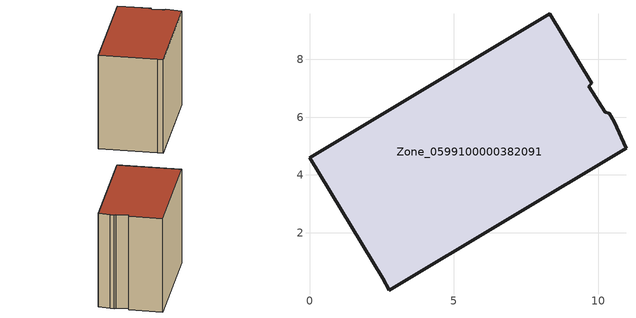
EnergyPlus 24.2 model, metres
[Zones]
Zone_0599100000382091
 floor ground (C_G): 9.67,7.07 10.24,6.17 10.39,6.14 10.56,5.85 10.96,4.92 2.76,0.01 2.53,0.42 0,4.59 8.32,9.59 9.77,7.17 z0
 wall outside (C_F): 8.32,9.59 0,4.59 2.53,0.42 2.76,0.01 10.96,4.92 10.56,5.85 10.39,6.14 10.24,6.17 9.67,7.07 9.77,7.17 8.32,9.59 z0:8.41
 roof outside (C_R): 10.24,6.17 9.67,7.07 9.77,7.17 8.32,9.59 0,4.59 2.53,0.42 2.76,0.01 10.96,4.92 10.56,5.85 10.39,6.14 z8.41
[BUILDING]
Pand.0599100000382091: North Axis=0; Terrain=City; Loads Convergence Tolerance Value=0.04; Temperature Convergence Tolerance Value=0.4; Solar Distribution=FullExterior; Maximum Number of Warmup Days=25; Minimum Number of Warmup Days=1
[Site:Location]
Rotterdam.The.Hague.AP_ZH_NLD Design_Conditions: Latitude=51.96; Longitude=4.45; Time Zone=1; Elevation=-4.5
[SITE:GROUNDTEMPERATURE:BUILDINGSURFACE]
18, 18, 18, 18, 18, 18, 18, 18, 18, 18, 18, 18
[MATERIAL] Thermal Absorptance=0.9; Solar Absorptance=0.7; Visible Absorptance=0.7
Name | Roughness | Thickness | Conductivity | Density | Specific Heat
G.TI.1992-2005 | MediumSmooth | 0.15 | 0.06 | 540 | 1210
F.TI.1992-2005 | Rough | 0.3 | 0.12 | 1920 | 840
R.TI.1992-2005 | MediumRough | 0.2 | 0.08 | 1500 | 1000
[CONSTRUCTION]
C_G: G.TI.1992-2005
C_F: F.TI.1992-2005
C_R: R.TI.1992-2005
[ZONE]
Zone_0599100000382091: Type=1; Multiplier=1; Ceiling Height=Autocalculate; Volume=Autocalculate; Floor Area=autocalculate; Part of Total Floor Area=Yes
[ZONEINFILTRATION:DESIGNFLOWRATE]
Infil_Zone_0599100000382091: Zone or ZoneList or Space or SpaceList=Zone_0599100000382091; Schedule=AlwaysOn; Design Flow Rate Calculation Method=Flow/Area; Flow Rate per Floor Area=0.0015; Constant Term Coefficient=1; Temperature Term Coefficient=0; Velocity Term Coefficient=0; Velocity Squared Term Coefficient=0
[HVACTEMPLATE:ZONE:IDEALLOADSAIRSYSTEM]
Zone_0599100000382091: Maximum Heating Supply Air Temperature=50; Minimum Cooling Supply Air Temperature=13; Maximum Heating Supply Air Humidity Ratio=0.0156; Minimum Cooling Supply Air Humidity Ratio=0.0077; Heating Limit=NoLimit; Cooling Limit=NoLimit; Dehumidification Control Type=ConstantSensibleHeatRatio; Cooling Sensible Heat Ratio=0.7; Dehumidification Setpoint=60; Humidification Control Type=None; Humidification Setpoint=30; Outdoor Air Method=None; Outdoor Air Flow Rate per Person=0.00944; Outdoor Air Flow Rate per Zone Floor Area=0; Outdoor Air Flow Rate per Zone=0; Demand Controlled Ventilation Type=None; Outdoor Air Economizer Type=NoEconomizer; Heat Recovery Type=None; Sensible Heat Recovery Effectiveness=0.7; Latent Heat Recovery Effectiveness=0.65
[ZONECONTROL:THERMOSTAT]
ThermostatControl_Zone_0599100000382091: Zone or ZoneList=Zone_0599100000382091; Control Type Schedule=DualSetpointControlType; Control 1=Thermostat_Zone_0599100000382091; Temperature Difference Between Cutout And Setpoint=0
[THERMOSTATSETPOINT:DUALSETPOINT]
Thermostat_Zone_0599100000382091: Heating Setpoint Temperature Schedule=HeatingSetpoint_Zone_0599100000382091; Cooling Setpoint Temperature Schedule=CoolingSetpoint_Zone_0599100000382091
[SCHEDULE:COMPACT]
HeatingSetpoint_Zone_0599100000382091: Through: 12/31, For: AllDays, Until: 24:00, 21
CoolingSetpoint_Zone_0599100000382091: Through: 12/31, For: AllDays, Until: 24:00, 24
DualSetpointControlType: Through: 12/31, For: AllDays, Until: 24:00, 4
AlwaysOn: Through: 12/31, For: AllDays, Until: 24:00, 1
